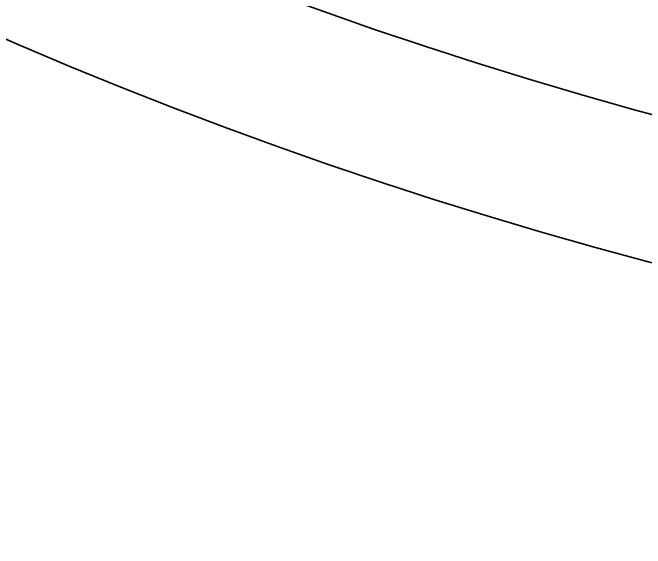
# Model space of a CAD drawing. Header units: inches. Extents: x 22.83 to 27.83, y -13.42 to -8.14.
# Drawn here: x 24.7045 to 24.9246, y -12.6403 to -12.4539 of the extents above; entities that cross this region are included whole.
import ezdxf

# ---------------------------------------------------------------- set-up
doc = ezdxf.new("R2010")
doc.units = ezdxf.units.IN
doc.header["$MEASUREMENT"] = 0
doc.layers.add('_U+0421_U+043B_U+043E_U+0439 1', color=7, linetype='Continuous')

msp = doc.modelspace()

# ---------------------------------------------------------------- linework, layer by layer
at = {"layer": '_U+0421_U+043B_U+043E_U+0439 1', "color": 240, "lineweight": 35, "true_color": 0xed1c24}
for points, knots in [([(27.59061, -8.13874), (27.59061, -8.13874), (23.07606, -8.13874), (23.07606, -8.13874), (22.94201, -8.13874), (22.83333, -8.24487), (22.83333, -8.37579), (22.83333, -8.37579), (22.83333, -13.17977), (22.83333, -13.17977), (22.83333, -13.31069), (22.94201, -13.41682), (23.07606, -13.41682), (23.07606, -13.41682), (27.59061, -13.41682), (27.59061, -13.41682), (27.72466, -13.41682), (27.83333, -13.31069), (27.83333, -13.17977), (27.83333, -13.17977), (27.83333, -8.37579), (27.83333, -8.37579), (27.83333, -8.24487), (27.72466, -8.13874), (27.59061, -8.13874)], [0, 0, 0, 0, 1, 1, 1, 2, 2, 2, 3, 3, 3, 4, 4, 4, 5, 5, 5, 6, 6, 6, 7, 7, 7, 8, 8, 8, 8]), ([(25.31944, -12.59335), (24.45037, -12.58589), (23.74492, -11.88023), (23.73779, -11.01108), (23.73779, -11.01108), (23.78778, -11.01108), (23.78778, -11.01108), (23.79489, -11.854), (24.47661, -12.53592), (25.31944, -12.54335), (25.31944, -12.54335), (25.31944, -12.59335), (25.31944, -12.59335)], [0, 0, 0, 0, 1, 1, 1, 2, 2, 2, 3, 3, 3, 4, 4, 4, 4])]:
    msp.add_open_spline(points, degree=3, knots=knots, dxfattribs=at)

doc.saveas('drawing.dxf')
